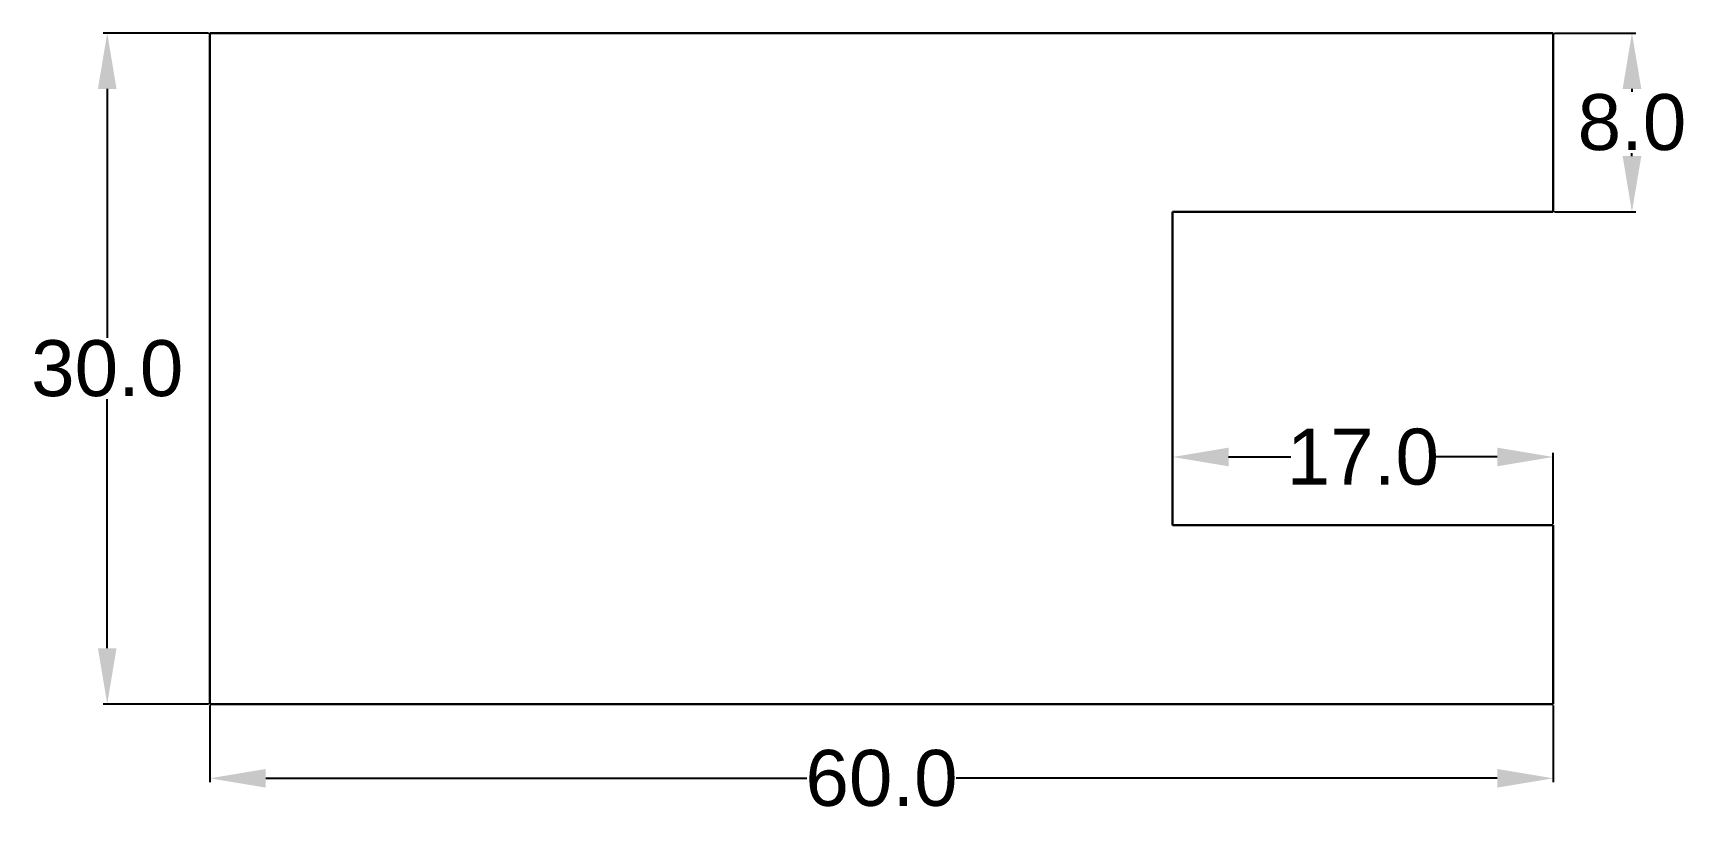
# Model space of a CAD drawing. Header units: millimetres. Extents: x -7.9 to 65.9, y -5 to 30.
import ezdxf

# ---------------------------------------------------------------- set-up
doc = ezdxf.new("R2010")
doc.units = ezdxf.units.MM
doc.layers.add('thick continuous', color=7, linetype='Continuous', lineweight=30)
doc.styles.get("Standard").update_dxf_attribs({"font": 'arial.ttf'})
doc.dimstyles.get("Standard").update_dxf_attribs({"dimtxt": 2.5, "dimasz": 2.5, "dimexe": 0.18, "dimexo": 0.0625, "dimgap": 0.09, "dimtad": 0, "dimtih": 1, "dimtoh": 1, "dimdec": 1, "dimzin": 0, "dimdsep": 46, "dimtxsty": 'Standard', "dimcen": 0.09, "dimadec": 0, "dimazin": 0, "dimtfac": 1, "dimtdec": 1, "dimtofl": 0, "dimtmove": 0, "dimatfit": 3, "dimfxl": 1, "dimtolj": 1, "dimtzin": 0, "dimarcsym": 0})

# ---------------------------------------------------------------- blocks, each defined once
blk = doc.blocks.new('*D0')
at = {"layer": 'Defpoints', "color": 0, "transparency": 16777216}
for p in [(0, 30), (-4.583, 0), (0, 0)]:
    blk.add_point(p, dxfattribs=at)
at = {"layer": 'thick continuous', "color": 0, "lineweight": -2, "transparency": 16777216}
for p, q in [((-0.063, 30), (-4.763, 30)), ((-4.583, 27.5), (-4.583, 16.367)), ((-4.583, 2.5), (-4.583, 13.633)), ((-0.063, 0), (-4.763, 0))]:
    blk.add_line(p, q, dxfattribs=at)
at = {"layer": 'thick continuous', "color": 0, "transparency": 16777216}
for points in [[(-5, 27.5), (-4.167, 27.5), (-4.583, 30)], [(-5, 2.5), (-4.167, 2.5), (-4.583, 0)]]:
    blk.add_solid(points, dxfattribs=at)
at = {"layer": 'thick continuous', "color": 0, "transparency": 16777216, "insert": (-4.583, 15), "char_height": 2.5, "attachment_point": 5}
blk.add_mtext('\\A1;30.0', dxfattribs=at)
blk = doc.blocks.new('*D1')
at = {"layer": 'Defpoints', "color": 0, "transparency": 16777216}
for p in [(0, 0), (60, 0), (60, -3.317)]:
    blk.add_point(p, dxfattribs=at)
at = {"layer": 'thick continuous', "color": 0, "lineweight": -2, "transparency": 16777216}
for p, q in [((0, -0.062), (0, -3.497)), ((60, -0.062), (60, -3.497)), ((2.5, -3.317), (26.661, -3.317)), ((57.5, -3.317), (33.339, -3.317))]:
    blk.add_line(p, q, dxfattribs=at)
at = {"layer": 'thick continuous', "color": 0, "transparency": 16777216}
for points in [[(2.5, -2.9), (2.5, -3.734), (0, -3.317)], [(57.5, -2.9), (57.5, -3.734), (60, -3.317)]]:
    blk.add_solid(points, dxfattribs=at)
at = {"layer": 'thick continuous', "color": 0, "transparency": 16777216, "insert": (30, -3.317), "char_height": 2.5, "attachment_point": 5}
blk.add_mtext('\\A1;60.0', dxfattribs=at)
blk = doc.blocks.new('*D2')
at = {"layer": 'Defpoints', "color": 0, "transparency": 16777216}
for p in [(43, 11.046), (43, 8), (60, 8)]:
    blk.add_point(p, dxfattribs=at)
at = {"layer": 'thick continuous', "color": 0, "lineweight": -2, "transparency": 16777216}
for p, q in [((43, 8.062), (43, 11.226)), ((60, 8.062), (60, 11.226)), ((45.5, 11.046), (48.285, 11.046)), ((57.5, 11.046), (54.715, 11.046))]:
    blk.add_line(p, q, dxfattribs=at)
at = {"layer": 'thick continuous', "color": 0, "transparency": 16777216}
for points in [[(45.5, 11.463), (45.5, 10.63), (43, 11.046)], [(57.5, 11.463), (57.5, 10.63), (60, 11.046)]]:
    blk.add_solid(points, dxfattribs=at)
at = {"layer": 'thick continuous', "color": 0, "transparency": 16777216, "insert": (51.5, 11.046), "char_height": 2.5, "attachment_point": 5}
blk.add_mtext('\\A1;17.0', dxfattribs=at)
blk = doc.blocks.new('*D3')
at = {"layer": 'Defpoints', "color": 0, "transparency": 16777216}
for p in [(60, 30), (63.519, 30), (60, 22)]:
    blk.add_point(p, dxfattribs=at)
at = {"layer": 'thick continuous', "color": 0, "lineweight": -2, "transparency": 16777216}
for p, q in [((60.063, 30), (63.699, 30)), ((63.519, 27.5), (63.519, 27.366)), ((63.519, 24.5), (63.519, 24.634)), ((60.063, 22), (63.699, 22))]:
    blk.add_line(p, q, dxfattribs=at)
at = {"layer": 'thick continuous', "color": 0, "transparency": 16777216}
for points in [[(63.102, 27.5), (63.936, 27.5), (63.519, 30)], [(63.102, 24.5), (63.936, 24.5), (63.519, 22)]]:
    blk.add_solid(points, dxfattribs=at)
at = {"layer": 'thick continuous', "color": 0, "transparency": 16777216, "insert": (63.519, 26), "char_height": 2.5, "attachment_point": 5}
blk.add_mtext('\\A1;8.0', dxfattribs=at)

msp = doc.modelspace()

# ---------------------------------------------------------------- linework, layer by layer
at = {"layer": 'thick continuous'}
for p, q in [((60, 30), (0, 30)), ((0, 30), (0, 0)), ((60, 22), (60, 30)), ((43, 8), (43, 22)), ((43, 22), (60, 22)), ((60, 8), (43, 8)), ((60, 0), (60, 8)), ((0, 0), (60, 0))]:
    msp.add_line(p, q, dxfattribs=at)

# ---------------------------------------------------------------- dimensions: what is measured, and where the dimension line sits
for base, p1, p2, picture, middle in [((-4.583, 0), (0, 30), (0, 0), '*D0', (-4.583, 15)), ((63.519, 30), (60, 22), (60, 30), '*D3', (63.519, 26))]:
    dim = msp.add_linear_dim(base=base, p1=p1, p2=p2, angle=90, dimstyle='Standard', dxfattribs=at)
    dim.commit()
    dim.dimension.update_dxf_attribs({"geometry": picture, "text_midpoint": middle})
for base, p1, p2, picture, middle in [((43, 11.046), (60, 8), (43, 8), '*D2', (51.5, 11.046)), ((60, -3.317), (0, 0), (60, 0), '*D1', (30, -3.317))]:
    dim = msp.add_linear_dim(base=base, p1=p1, p2=p2, dimstyle='Standard', dxfattribs=at)
    dim.commit()
    dim.dimension.update_dxf_attribs({"geometry": picture, "text_midpoint": middle})

doc.saveas('drawing.dxf')
